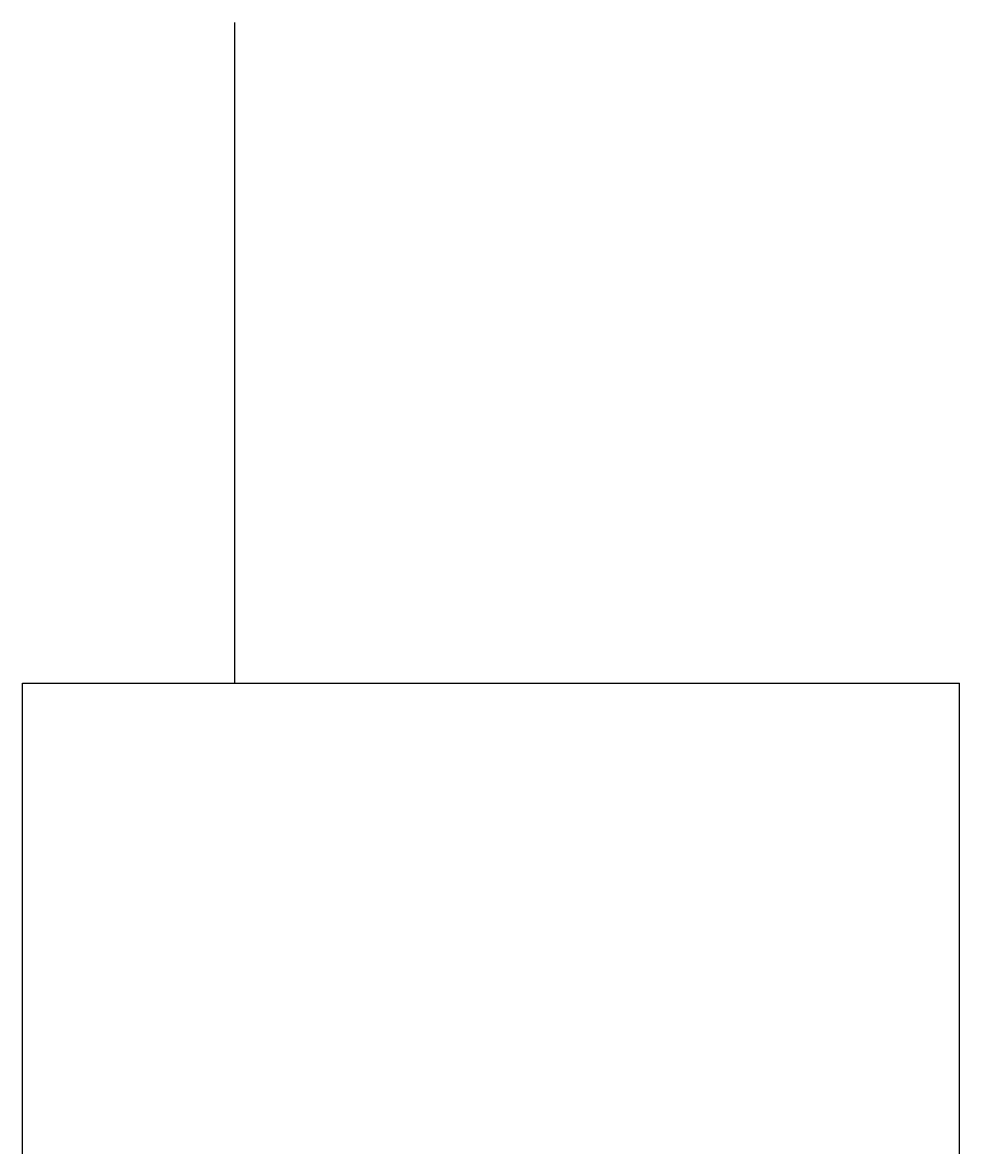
# Model space of a CAD drawing. Header units: inches. Extents: x -100 to 147, y -140 to 41.
# Drawn here: x 3.3 to 33.3, y 5 to 41.02 of the extents above; entities that cross this region are included whole.
import ezdxf

# ---------------------------------------------------------------- set-up
doc = ezdxf.new("R2010")
doc.units = ezdxf.units.IN
doc.header["$MEASUREMENT"] = 0
doc.layers.add('Mesh-クレーン脚', color=7, linetype='Continuous')
doc.layers.add('Mesh-クレーン脚_剛梁', color=7, linetype='Continuous')

msp = doc.modelspace()

# ---------------------------------------------------------------- linework, layer by layer
at = {"color": 7, "true_color": 0xffffff, "transparency": 33554687}
for p, q in [((10.1, 19.87), (10.1, 41.02)), ((3.3, 19.87), (10.1, 19.87)), ((3.3, 4.02), (3.3, 19.87)), ((10.1, 19.87), (33.3, 19.87)), ((33.3, 4.17), (33.3, 19.87))]:
    msp.add_line(p, q, dxfattribs=at)
at = {"layer": 'Mesh-クレーン脚', "color": 18, "true_color": 0x000000, "transparency": 33554559}
for p, q in [((3.3, 4.02), (3.3, 19.87)), ((33.3, 4.17), (33.3, 19.87))]:
    msp.add_line(p, q, dxfattribs=at)
at = {"layer": 'Mesh-クレーン脚_剛梁', "color": 18, "true_color": 0x000000, "transparency": 33554559}
for p, q in [((10.1, 19.87), (10.1, 41.02)), ((3.3, 19.87), (10.1, 19.87)), ((10.1, 19.87), (33.3, 19.87))]:
    msp.add_line(p, q, dxfattribs=at)

doc.saveas('drawing.dxf')
